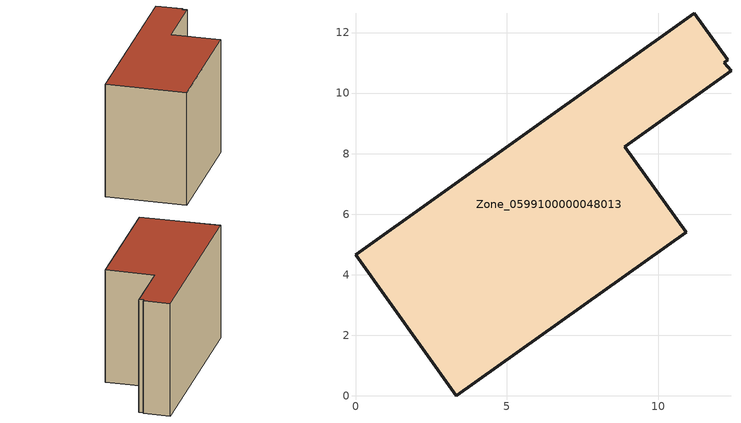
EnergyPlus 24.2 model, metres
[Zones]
Zone_0599100000048013
 floor ground (C_G): 10.92,5.4 3.33,0 0,4.67 11.19,12.64 12.3,11.09 12.18,11.01 12.4,10.74 8.89,8.23 z0
 wall outside (C_F): 11.19,12.64 0,4.67 3.33,0 10.92,5.4 8.89,8.23 12.4,10.74 12.18,11.01 12.3,11.09 11.19,12.64 z0:8.37
 roof outside (C_R): 12.3,11.09 11.19,12.64 0,4.67 3.33,0 10.92,5.4 8.89,8.23 12.4,10.74 12.18,11.01 z8.37
[BUILDING]
Pand.0599100000048013: North Axis=0; Terrain=City; Loads Convergence Tolerance Value=0.04; Temperature Convergence Tolerance Value=0.4; Solar Distribution=FullExterior; Maximum Number of Warmup Days=25; Minimum Number of Warmup Days=1
[Site:Location]
Rotterdam.The.Hague.AP_ZH_NLD Design_Conditions: Latitude=51.96; Longitude=4.45; Time Zone=1; Elevation=-4.5
[SITE:GROUNDTEMPERATURE:BUILDINGSURFACE]
18, 18, 18, 18, 18, 18, 18, 18, 18, 18, 18, 18
[MATERIAL] Thermal Absorptance=0.9; Solar Absorptance=0.7; Visible Absorptance=0.7
Name | Roughness | Thickness | Conductivity | Density | Specific Heat
G.TI.1975-1991 | MediumSmooth | 0.15 | 0.288461 | 540 | 1210
F.TI.1975-1991 | Rough | 0.3 | 0.230769 | 1920 | 840
R.TI.1975-1991 | MediumRough | 0.2 | 0.153846 | 1500 | 1000
[CONSTRUCTION]
C_G: G.TI.1975-1991
C_F: F.TI.1975-1991
C_R: R.TI.1975-1991
[ZONE]
Zone_0599100000048013: Type=1; Multiplier=1; Ceiling Height=Autocalculate; Volume=Autocalculate; Floor Area=autocalculate; Part of Total Floor Area=Yes
[ZONEINFILTRATION:DESIGNFLOWRATE]
Infil_Zone_0599100000048013: Zone or ZoneList or Space or SpaceList=Zone_0599100000048013; Schedule=AlwaysOn; Design Flow Rate Calculation Method=Flow/Area; Flow Rate per Floor Area=0.003; Constant Term Coefficient=1; Temperature Term Coefficient=0; Velocity Term Coefficient=0; Velocity Squared Term Coefficient=0
[HVACTEMPLATE:ZONE:IDEALLOADSAIRSYSTEM]
Zone_0599100000048013: Maximum Heating Supply Air Temperature=50; Minimum Cooling Supply Air Temperature=13; Maximum Heating Supply Air Humidity Ratio=0.0156; Minimum Cooling Supply Air Humidity Ratio=0.0077; Heating Limit=NoLimit; Cooling Limit=NoLimit; Dehumidification Control Type=ConstantSensibleHeatRatio; Cooling Sensible Heat Ratio=0.7; Dehumidification Setpoint=60; Humidification Control Type=None; Humidification Setpoint=30; Outdoor Air Method=None; Outdoor Air Flow Rate per Person=0.00944; Outdoor Air Flow Rate per Zone Floor Area=0; Outdoor Air Flow Rate per Zone=0; Demand Controlled Ventilation Type=None; Outdoor Air Economizer Type=NoEconomizer; Heat Recovery Type=None; Sensible Heat Recovery Effectiveness=0.7; Latent Heat Recovery Effectiveness=0.65
[ZONECONTROL:THERMOSTAT]
ThermostatControl_Zone_0599100000048013: Zone or ZoneList=Zone_0599100000048013; Control Type Schedule=DualSetpointControlType; Control 1=Thermostat_Zone_0599100000048013; Temperature Difference Between Cutout And Setpoint=0
[THERMOSTATSETPOINT:DUALSETPOINT]
Thermostat_Zone_0599100000048013: Heating Setpoint Temperature Schedule=HeatingSetpoint_Zone_0599100000048013; Cooling Setpoint Temperature Schedule=CoolingSetpoint_Zone_0599100000048013
[SCHEDULE:COMPACT]
HeatingSetpoint_Zone_0599100000048013: Through: 12/31, For: AllDays, Until: 24:00, 21
CoolingSetpoint_Zone_0599100000048013: Through: 12/31, For: AllDays, Until: 24:00, 24
DualSetpointControlType: Through: 12/31, For: AllDays, Until: 24:00, 4
AlwaysOn: Through: 12/31, For: AllDays, Until: 24:00, 1
